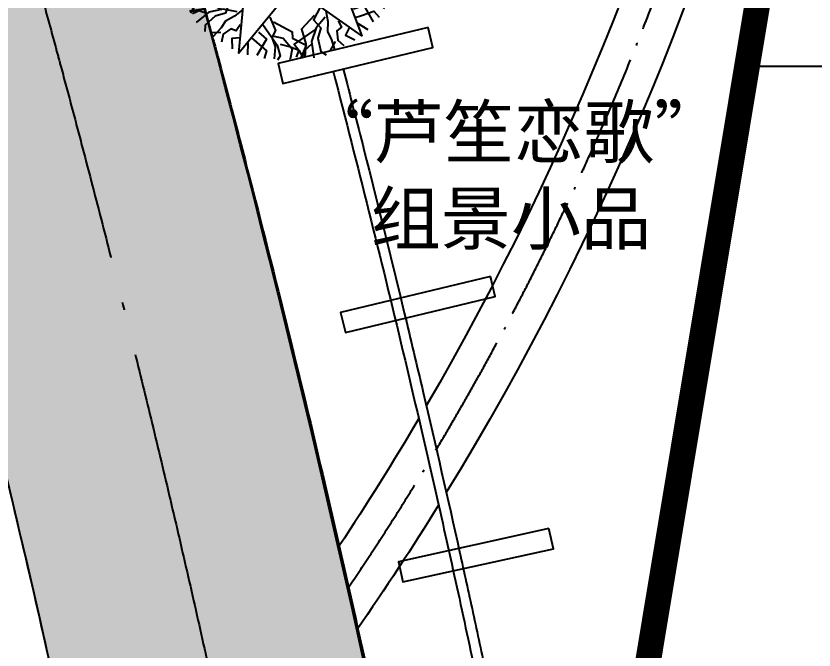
# Model space of a CAD drawing. Extents: x 302512 to 1034855, y -184136 to 410364.
# Drawn here: x 571916 to 587447, y 48711 to 61056 of the extents above; entities that cross this region are included whole.
import ezdxf
from ezdxf.enums import TextEntityAlignment as Align

# ---------------------------------------------------------------- set-up
doc = ezdxf.new("R2010")
doc.units = 0
doc.header["$MEASUREMENT"] = 0
doc.linetypes.add('ACAD_ISO04W100', pattern=[30.5, 24, -3, 0.5, -3])
doc.linetypes.add('DASHED2', pattern=[0.375, 0.25, -0.125])
for name, color, linetype in [('F', 5, 'Continuous'), ('PUB_TEXT', 7, 'Continuous'), ('shu', 74, 'Continuous'), ('WZ', 2, 'Continuous'), ('环境', 8, 'Continuous'), ('红线', 20, 'Continuous'), ('道路线', 161, 'Continuous')]:
    doc.layers.add(name, color=color, linetype=linetype)
doc.styles.add('-黑体', font='', dxfattribs={"width": 0.8})
doc.styles.get('-黑体').set_extended_font_data('黑体')

# ---------------------------------------------------------------- blocks, each defined once
blk = doc.blocks.new('Plant126')
for points in [[(24.75203227791644, -9.859029821914646), (-468.5195947404864, 886.9521186993866), (23.32470198454394, 2477.139967794667), (500.7030883171101, 901.4083871128009), (24.75203227791644, -9.859029821914646)], [(-63.47134182781156, 2216.927450674534), (-150.2673856403126, 2448.227430967838)], [(124.586801553829, 2188.014913847705), (269.2469230292918, 2260.296151140987), (182.4508792167908, 2448.227430967838)], [(211.3828453661845, 1942.258560367167), (240.3148115157237, 2086.821139727565), (356.0429668416473, 2086.821139727565), (457.3050664109323, 2245.839882727573), (428.3729548973643, 2404.85873050137)], [(-208.1314633032744, 1768.783548953731), (-627.6457719727332, 2043.452334487307), (-757.839837691412, 2216.927450674534), (-743.3737819346279, 2318.121224794645)], [(-280.4614513588458, 1580.852269126894), (-482.9856504972704, 1783.239817367189), (-468.5195947404864, 1942.258560367167), (-598.7138058233395, 2086.821139727565), (-671.043793878911, 2318.121224794645)], [(-92.40330797720526, 2101.277408140965), (-222.5975190600584, 2144.646108607462), (-468.5195947404864, 2231.383614314158), (-482.9856504972704, 2390.40246208797)], [(-179.1994971538807, 1942.258560367167), (-381.7235509281309, 2014.539902434239), (-323.8594732651691, 2390.40246208797)], [(283.7128334219015, 1638.677238006762), (384.9749329911865, 1826.608517833642), (515.1689987097197, 1985.62736560741), (544.1011102232878, 2144.646108607462), (630.8971540357888, 2375.946193674542)], [(327.1108553280792, 1508.571031833612), (587.4991321294656, 1624.221074367137), (573.033076372827, 1841.064786247056), (746.6251639976836, 1971.171097193996), (862.3533193236071, 2216.927450674534), (818.9552974174294, 2332.577388434269)], [(515.1689987097197, 2231.383614314158), (703.2271420913603, 2318.121224794645)], [(-1223.358416896648, 1445.409248688861), (-930.698193518896, 1894.486551279717), (-1068.412464634879, 1973.995922779699), (-1065.912910225292, 2122.887962147585)], [(-671.043793878911, 2000.083634020825), (-888.0339034100907, 1971.171097193996), (-1061.625991034947, 1971.171097193996), (-1206.286112510265, 2086.821139727565)], [(-381.7235509281309, 1638.677238006762), (-801.2378595975897, 1682.046043247034), (-859.1019372605515, 1797.696085780603), (-1162.888090604087, 1826.608517833642), (-1162.888090604087, 2101.277408140965)], [(-497.4517062540544, 1898.889859900714), (-685.509849635695, 1869.977323073885), (-931.4319253162685, 2000.083634020825), (-974.8299472224462, 2202.471182261119), (-989.2960029792303, 2231.383614314158)], [(370.5088772344025, 1725.414743713502), (645.3632097925729, 1783.239817367189), (891.2852854730008, 1942.258560367167), (1050.411462705248, 2231.383614314158)], [(529.6350544665038, 1566.39600071348), (891.2852854730008, 1624.221074367137), (1007.01344079907, 1913.346128314128), (1180.605528423926, 2101.277408140965)], [(1416.348540220075, 1596.714784031696), (1282.81449407457, 1770.177462842161), (1196.018450262214, 1920.512620621236), (1223.844264307278, 2103.616982000289)], [(-1305.421059922359, 1158.709897430794), (-1218.071876402959, 1425.653268593209), (-1232.825109678655, 1718.137404983986), (-1403.651662651086, 2000.507243847655)], [(-1255.917540991635, 1764.877751159968), (-1174.408037672823, 1934.968889034694), (-1173.854879911218, 2051.576924142114)], [(-1088.143700190252, 1217.007837820979), (-957.3965674468345, 1559.118661983934), (-1149.922131372427, 1803.904711402842), (-1225.879350055751, 2048.2055090954)], [(659.8291201851825, 1797.696085780603), (1195.07158418071, 1768.783548953731), (1195.07158418071, 1927.802291953753), (1325.265649899389, 2000.083634020825)], [(920.2173969865689, 1985.62736560741), (1108.275395004181, 2000.083634020825), (1209.53749457332, 2057.908602900736)], [(1248.021541657086, 1165.452905800098), (1075.822874392194, 1550.447356979107), (1147.046710343435, 1658.384139468594), (1020.192534314861, 1935.926881608545), (1258.062770950361, 2073.261326762199)], [(1415.508204939557, 1395.782739192486), (1296.440141868821, 1544.189600336124), (1286.154474501396, 1822.217520700337), (1439.728221733982, 1960.995084265238), (1457.534094498711, 1987.979272069692)], [(-1139.327907736428, 1012.704252046073), (-1109.289644118529, 1296.032135870532), (-1304.314835135869, 1391.926020032528), (-1330.194161796229, 1607.314333285109), (-1485.161329388779, 1830.416032470798), (-1607.016124387868, 1850.657211905904)], [(1447.492955942304, 1080.170903494486), (1475.605947506279, 1580.815344820125), (1560.74277218942, 1780.304271248073), (1655.612179160686, 1818.373186530202)], [(-1273.702198425584, 1040.17356568785), (-1385.824411136695, 1221.834756268776), (-1458.44174013006, 1414.095548490025), (-1581.689955489259, 1518.66086354586), (-1738.603683148525, 1709.478484968981)], [(-1671.27289464885, 1536.973672843355), (-1652.360797097776, 1743.205607640679)], [(1248.574699418692, 1048.844870692678), (1322.585358035154, 1325.42974614779), (1467.532657029529, 1392.411145869896), (1527.630417650813, 1577.443929773412), (1691.777173188617, 1755.73357941857)], [(1793.305162263729, 1146.194310642683), (1765.766453055418, 1280.630155099256), (1717.922298618083, 1536.973672843355), (1848.403632592395, 1629.011068508195)], [(-1572.776329731991, 1129.32461975645), (-1683.505212820004, 1226.661727103469), (-1625.641135157042, 1326.885249548918), (-1712.72435648831, 1494.0901717164), (-1864.904774097653, 1548.543652047424)], [(1612.192705822832, 1141.852591534384), (1573.528157385459, 1353.384238013873), (1927.966721208519, 1491.203756617985)], [(-1829.005596893825, 1177.035217607167), (-1819.272923868979, 1338.455176366048), (-2025.424208270982, 1357.253237389936)], [(1907.927020121293, 1178.963514242618), (2064.840657043838, 1369.781083278844)], [(24.49168800203188, -8.361200601482324), (-998.8053625236935, 12.85861369503846), (-2130.026288266949, 1233.90219391314), (-526.7135166848166, 859.458213353812), (24.49168800203188, -8.361200601482324)], [(23.58504626057402, -10.83340918880413), (553.610469767751, 864.7579250360054), (2176.675692236182, 1233.90219391314), (1050.741306986616, 32.61459379066082), (23.58504626057402, -10.83340918880413)], [(-1948.073659964561, 1028.628356463529), (-2191.783340699607, 1069.110767720608)], [(1976.917100432198, 1001.644116272152), (2111.844548882815, 912.5053948065529), (2231.199789472463, 1081.638613609516)], [(-1862.38376825639, 945.7475175298955), (-1965.039270130932, 854.6803735397903), (-2163.117191374025, 685.0743615024171), (-2308.064581105122, 752.0558136113891)], [(-1768.067500992023, 791.0703888644407), (-1931.9270063289, 651.8200844520238), (-2228.501492488998, 889.8631255015557)], [(1807.483877082865, 803.598360642331), (1947.144726320272, 850.8238326557098), (2005.008803983234, 750.6003102102609), (2193.354124883786, 742.4141310428008), (2316.602430979561, 846.9794984855748)], [(-1632.299717260888, 679.2770654908732), (-2079.927017494323, 453.3014096988104), (-2295.257907896288, 427.2875994580886), (-2375.66125911077, 490.4124582960999)], [(1580.739733832175, 589.1680923505251), (1794.124046112571, 595.4381815964794), (1996.935440824469, 562.1962371490577), (2149.115767697091, 616.6496650931863), (2392.825539169004, 657.1321287371889)], [(2209.766595343259, 685.074361502388), (2378.91264117368, 565.5800371856226)], [(-1889.635209209067, 493.7715407398559), (-1958.625289519972, 316.4521427693894), (-2194.261697832975, 168.5305333521451), (-2391.233466971884, 232.1405180274946), (-2423.505395493397, 234.0687622760802)], [(-1505.711448792994, 522.6718184658298), (-1782.246306547881, 448.4744912510128), (-1912.727549785472, 540.5118345289288), (-2103.019521489463, 500.0416299857666), (-2339.496265082984, 553.0520654077031)], [(1489.763465049196, 486.5311998191669), (1720.113478232684, 318.8533585282626), (1900.67261349324, 439.8031862461562), (2100.144027778457, 354.5211839405006), (2370.83935069693, 377.1758382353496), (2449.296123789987, 472.5845965600224)], [(1699.254639141305, 557.3692663143215), (1886.759788180076, 348.2509688055638), (2147.4350971362, 214.7855754148391), (2477.387827341023, 221.5407904981316)], [(-2064.067632114442, 394.0332700207859), (-2147.523695500116, 191.6580543834921), (-2234.319739312472, 41.32289660437391), (-2406.805674832998, -26.13142224111061)], [(-1606.420390600673, 463.8887522382925), (-1853.736032005239, 122.2631062995556), (-1982.823945619442, 129.9763663436374), (-2159.755922934404, -118.6539437432889), (-2397.626159569903, 18.6805014103943)], [(1641.103456641446, 340.0525829241583), (1872.006554904525, 55.76683241483124), (2180.260274156186, 100.1058369428997), (2429.809580464367, 43.73631907719255)], [(1906.512239066375, 342.9512571233704), (2149.094479684296, -135.0385822943149), (2286.808750800134, -55.52921079431826), (2414.503262109225, -132.1399080951028)], [(2199.459639962894, 211.4140344790708), (2306.008134661548, 55.77916501778827), (2406.717076469227, -3.003901209763626)], [(-1859.862835097141, -361.6224170600849), (-2102.445075715063, 116.3674223576004), (-2240.1593468309, 36.85805085760376), (-2367.853858139992, 113.4687481583883)], [(1653.069794569761, -482.559912175007), (1900.385435974473, -140.9342662363138), (2029.473349588676, -148.6475262803519), (2206.405326903638, 99.98278380653073), (2444.275563538991, -37.35166134712335)], [(2110.717036083675, -412.7044299575441), (2194.173099469204, -210.3292143202502), (2280.969143281705, -59.99405654113207), (2453.455078802232, 7.460262304352455)], [(-1594.454052672212, -358.7237428608728), (-1825.357150935291, -74.43799235157485), (-2133.610870186953, -118.7769968796288), (-2383.160176495134, -62.40747901395071)], [(-2152.81023599366, -230.0851944158289), (-2259.358730692315, -74.45032495454643), (-2360.067672499994, -15.66725872699453)], [(23.06435770865937, -7.837750747954033), (-506.9610657985177, -883.4290849727199), (-2130.026288266949, -1252.573353849898), (-1004.091903017383, -51.28575372737532), (23.06435770865937, -7.837750747954033)], [(21.89737169117143, -8.812130114843512), (515.1689987097197, -905.6232786361447), (23.32470198454394, -2495.811127731411), (-454.0536843478767, -920.0795470495591), (21.89737169117143, -8.812130114843512)], [(22.15771596720151, -10.30995933523218), (1045.454766492927, -31.52977363179662), (2176.675692236182, -1252.573353849898), (573.36292065405, -878.1293732905265), (22.15771596720151, -10.30995933523218)], [(-1652.605235172072, -576.0404262510797), (-1840.110384210842, -366.922128742322), (-2100.785693166967, -233.4567353515972), (-2430.738423371789, -240.2119504348752)], [(1936.284613178301, -512.4427006765704), (2005.274693489206, -335.1233027061185), (2240.911101802209, -187.2016932888741), (2437.882870941117, -250.8116779642091), (2470.154799462631, -252.7399222128092)], [(-1443.114061079963, -505.2023597559105), (-1673.464074263597, -337.5245184650207), (-1854.023209524006, -458.4743461828707), (-2053.494623809223, -373.1923438772587), (-2324.189946727842, -395.8469981721223), (-2402.646719820754, -491.2557564967806)], [(1552.360852762227, -541.3429784025589), (1828.895710517114, -467.1456511877273), (1959.37695375456, -559.182994465687), (2149.668925458696, -518.7127899225247), (2386.145669052072, -571.7232253444176)], [(1678.949121230122, -697.9482254276313), (2126.576421463556, -471.9725696355249), (2341.907311865521, -445.9587593948031), (2422.310663080003, -509.0836182328144)], [(-1534.090329862942, -607.8392522872978), (-1747.474642143192, -614.1093415332084), (-1950.286036855236, -580.8673970857722), (-2102.466363727857, -635.3208250299444), (-2346.17613519977, -675.803288673947)], [(-2163.117191374025, -703.7455214391462), (-2332.263237204592, -584.2511971223807)], [(-1760.834473113631, -822.2695205790892), (-1900.495322351038, -869.494992592468), (-1958.359400014, -769.271470147019), (-2146.704720914553, -761.085290979559), (-2269.953027010328, -865.650658422333)], [(1814.716904961257, -809.7415488011989), (1978.576410298134, -670.491244388782), (2275.150896458232, -908.5342854383139)], [(1909.033172225623, -964.4186774666246), (2011.68867410002, -873.3515334765484), (2209.766595343259, -703.7455214391462), (2354.71398507421, -770.7269735481036)], [(-1930.267696462965, -1020.315276208924), (-2065.195144913581, -931.176554743311), (-2184.550385503229, -1100.309773546274)], [(-1201.925295449459, -1067.516030629436), (-1275.935954065921, -1344.100906084562), (-1420.883253060296, -1411.08230580661), (-1480.981013681579, -1596.11508971017), (-1645.127769219383, -1774.404739355328)], [(-1400.84355197307, -1098.842063431244), (-1428.956543537046, -1599.486504756883), (-1514.093368220332, -1798.975431184831), (-1608.962775191452, -1837.04434646696)], [(1185.977311705661, -1031.375411982802), (1155.939048087763, -1314.703295807246), (1350.964239105102, -1410.597179969287), (1376.843565765463, -1625.985493221838), (1531.810733358012, -1849.087192407527), (1653.665528357102, -1869.328371842633)], [(1320.351602394818, -1058.844725624609), (1432.473815105928, -1240.505916205535), (1505.091144099293, -1432.766708426739), (1628.339359458347, -1537.332023482618), (1785.253087117759, -1728.149644905739)], [(1994.723063933649, -1047.299516400258), (2238.43274466884, -1087.781927657366)], [(-1861.27761615206, -1197.634674179376), (-2018.191253074605, -1388.452243215602)], [(-1565.543301853599, -1160.523751471113), (-1526.878753416226, -1372.055397950587), (-1881.317317239285, -1509.874916554757)], [(-1746.655758294495, -1164.865470579456), (-1719.117049086184, -1299.301315036014), (-1671.27289464885, -1555.644832780113), (-1801.754228623162, -1647.682228444924)], [(-1201.372137687853, -1184.124065736856), (-1029.17347042296, -1569.118516915865), (-1100.397306374347, -1677.055299405352), (-973.543130345628, -1954.598041545274), (-1211.413366981127, -2091.932486698957)], [(1134.793104159486, -1235.678997757708), (1004.045971416068, -1577.789821920692), (1196.57153534166, -1822.5758713396), (1272.528754024985, -2066.876669032129)], [(1352.070463891447, -1177.381057367523), (1264.721280372192, -1444.324428529967), (1279.474513647889, -1736.808564920715), (1450.301066620319, -2019.178403784384)], [(1619.425733701224, -1147.995779693179), (1730.154616789237, -1245.332887040227), (1672.29053912613, -1345.556409485647), (1759.373760457544, -1512.761331653115), (1911.554178066886, -1567.214811984182)], [(1875.655000863058, -1195.706377543896), (1865.922327838212, -1357.126336302777), (2072.073612240216, -1375.924397326694)], [(-1368.858800970324, -1414.453899129244), (-1249.790737899733, -1562.860760272868), (-1239.505070532163, -1840.888680637095), (-1393.078817764748, -1979.666244202011), (-1410.884690529478, -2006.65043200645)], [(-482.9856504972704, -1585.067160650238), (-844.6358815037675, -1642.892234303895), (-960.3640368298366, -1932.017288250886), (-1133.956124454693, -2119.948568077694)], [(-280.4614513588458, -1527.242191770326), (-540.8497281603777, -1642.892234303895), (-526.3836724035937, -1859.735946183771), (-699.9757600284502, -1989.842257130754), (-815.7039153543737, -2235.598610611263), (-772.305893448196, -2351.248548371027)], [(1270.007820865882, -1464.080408625575), (977.3475974881294, -1913.157711216432), (1115.061868604113, -1992.667082716458), (1112.562314194525, -2141.559122084314)], [(1717.922298618083, -1555.644832780113), (1699.010201067009, -1761.876767577408)], [(-1369.699136250842, -1615.385943968411), (-1236.165090105336, -1788.848622778876), (-1149.369046292981, -1939.183780558008), (-1177.194860338044, -2122.288141937047)], [(-323.8594732651691, -1744.085903650217), (-598.7138058233395, -1801.910977303903), (-844.6358815037675, -1960.929720303925), (-1003.762058736014, -2250.054774250917)], [(-237.0634294526681, -1657.34839794352), (-338.3255290219531, -1845.279677770371), (-468.5195947404864, -2004.298525544169), (-497.4517062540544, -2163.317268544176), (-584.2477500665555, -2394.617353611271)], [(327.1108553280792, -1599.523429063652), (529.6350544665038, -1801.910977303903), (515.1689987097197, -1960.929720303925), (645.3632097925729, -2105.492299664279), (717.6931978481443, -2336.792384731403)], [(428.3729548973643, -1657.34839794352), (847.8872635668231, -1700.717203183763), (905.7513412297849, -1816.367245717332), (1209.53749457332, -1845.279677770371), (1209.53749457332, -2119.948568077694)], [(-613.1797162159492, -1816.367245717332), (-1148.422180211477, -1787.454708890503), (-1148.422180211477, -1946.473451890511), (-1278.616245930156, -2018.754793957583)], [(254.7808672725077, -1787.454708890503), (674.2951759419666, -2062.123494424036), (804.4892416606453, -2235.598610611263), (790.0231859038613, -2336.792384731403)], [(544.1011102232878, -1917.561019837472), (732.1592536049284, -1888.648483010643), (978.0813292855019, -2018.754793957583), (1021.47935119168, -2221.142342197834), (1035.945406948464, -2250.054774250917)], [(1302.566944960869, -1783.548911096682), (1221.057441642057, -1953.640048971408), (1220.504283880451, -2070.248084078843)], [(-873.5679930173355, -2004.298525544169), (-1061.625991034947, -2018.754793957583), (-1162.888090604087, -2076.579762837451)], [(-164.7334413970966, -1960.929720303925), (-193.6654075464903, -2105.492299664279), (-309.3935628724139, -2105.492299664279), (-410.655662441699, -2264.511042664331), (-381.7235509281309, -2423.529890438099)], [(225.8489011229685, -1960.929720303925), (428.3729548973643, -2033.211062370997), (370.5088772344025, -2409.073622024685)], [(717.6931978481443, -2018.754793957583), (934.6833073793241, -1989.842257130754), (1108.275395004181, -1989.842257130754), (1252.935516479498, -2105.492299664279)], [(-77.9373975845956, -2206.686073784434), (-222.5975190600584, -2278.967311077745), (-135.8014752475574, -2466.898590904553)], [(110.1207457970449, -2235.598610611263), (196.9167896094004, -2466.898590904553)], [(139.0527119464386, -2119.948568077694), (269.2469230292918, -2163.317268544176), (515.1689987097197, -2250.054774250917), (529.6350544665038, -2409.073622024685)], [(-468.5195947404864, -2250.054774250917), (-656.5777381221269, -2336.792384731403)]]:
    blk.add_lwpolyline(points)
blk = doc.blocks.new('G')
at = {"layer": 'shu', "xscale": 0.9719999999999756, "yscale": 0.9719999999999756, "zscale": 0.9719999999999756, "rotation": 347.5246015080592}
blk.add_blockref('Plant126', (-79.84407044318505, -59.49499393318547), dxfattribs=at)

msp = doc.modelspace()

# ---------------------------------------------------------------- hatches: boundary and pattern name
at = {"layer": '环境', "ltscale": 100}
h = msp.add_hatch(dxfattribs=at)
h.set_pattern_fill('HONEY', color=256, scale=3000, style=0)
h.set_pattern_definition([(0, (-609984.0939585507, -119640.7769003473), (562.5, 324.759525), [375, -750]), (120, (-609984.0939585507, -119640.7769003473), (-562.4999987709674, 324.7595271287468), [374.9999999999996, -749.9999999999992]), (59.99999999999999, (-609984.0939585507, -119640.7769003473), (1.229032667304786e-06, 649.5190521287468), [-750, 375])])
edge = h.paths.add_edge_path()
edge.add_arc((562248.991016234, 272765.7674313413), 7500.000000000591, 246.4218215158383, 293.578178472733)
edge.add_line((565248.9910155782, 265891.9038886207), (565248.9910155188, 213780.1426968197))
edge.add_arc((309717.8237180443, 235107.9804630727), 256419.6835740063, 352.07480595441814, 355.2288823084872, ccw=False)
edge.add_arc((559250.2881577646, 192001.3899833885), 8932.05680310269, 60.20637723547677, 100.1983798931832)
edge.add_arc((388101.8866039104, 227753.9859557406), 171697.0331586907, 350.9654260162014, 355.4130349489621)
edge.add_line((559248.9910155185, 214023.0046718472), (559248.9910155188, 265891.903889219))
edge = h.paths.add_edge_path()
edge.add_arc((582481.6358504812, 4292.71120035039), 31665.18905745992, 92.4112957643199, 103.27756382902339, ccw=False)
edge.add_arc((302225.328432882, -12259.73411984746), 283056.3086596581, 9.802202898345437, 24.78775890573573)
edge.add_arc((633513.8329496356, 144868.879243603), 83671.43250289056, 157.1420249398304, 207.3609636445097, ccw=False)
edge.add_arc((557018.4983046936, 186191.2111667172), 8841.070137210278, 226.0356989597429, 266.0733673441928, ccw=False)
edge.add_arc((633078.188308937, 145012.0374263976), 89266.5384395419, 157.0443401566653, 206.2319194681609)
edge.add_arc((304569.6859698978, -11472.93846316297), 274619.4039808304, 9.766456076263182, 25.223384796735388, ccw=False)

# ---------------------------------------------------------------- linework, layer by layer
msp.add_line((608786.2770602144, 60069.49401060259), (586142.2435629454, 60069.49401060259))
msp.add_lwpolyline([(575209.1350311514, 35111.45435897913, -0.04744859887034229), (581149.3981224683, 35929.86247350927, 0.06548016852272572), (559202.8307738926, 106413.9241308677, -0.2226971271688835), (556413.0703584391, 177370.8949494286, -0.1764964550842413), (550880.9386454413, 179827.6522096406, 0.2179784892052562), (553005.0082405577, 105555.7233725593, -0.06754601975452626), (575209.1350311514, 35111.45435897913)], format="xyb", close=True)
for points in [[(579936.1701835005, 60833.41496413341), (577019.3197528794, 60131.99956268747), (577112.8418064055, 59743.08617193799), (580029.6922370265, 60444.50157338392)], [(581150.2508369926, 55983.12650063285), (578233.4004063716, 55281.71109918691), (578326.9224598976, 54892.79770843743), (581243.7728905187, 55594.21310988336)], [(582289.0625679791, 51075.49002687284), (579359.355653455, 50429.87605940481), (579445.437515784, 50039.24847080151), (582375.1444303081, 50684.86243826966)]]:
    msp.add_lwpolyline(points, close=True)
at = {"layer": 'F'}
for points in [[(587254.5495136708, 85392.72133655427, -0.1513049761217967), (579901.7363300582, 53467.67392479384, -0.1513049761217967)], [(588457.6288568508, 85394.65879211773, -0.1566389047325056), (580290.5264761904, 51777.26944951434, -0.1566389047325056)], [(579754.8809650477, 53216.644031998, -0.0131913750513842), (578207.3599959211, 50739.14320901304)], [(580140.5764496485, 51533.57466771954, -0.01283318817046548), (578549.9262880872, 49104.67325275601)]]:
    msp.add_lwpolyline(points, format="xyb", dxfattribs=at)
at = {"layer": 'PUB_TEXT', "linetype": 'DASHED2', "ltscale": 11501}
msp.add_lwpolyline([(604461.5760029207, 30528.51832445664, 500, 500, 0), (605476.7835329424, 35172.5527705173, 500, 500, 0), (597776.7835329424, 37952.5527705173, 500, 500, 0), (583760.3068607699, 45744.21149643464, 500, 500, 0), (588676.7835329424, 75312.5527705173, 500, 500, 0), (624086.7835329424, 81442.5527705173, 500, 500, 0), (623206.7835329424, 89712.5527705173, 500, 500, 0), (621576.7835329424, 90242.5527705173, 500, 500, 0), (632196.7835329424, 129822.5527705173, 500, 500, 0), (637236.7835329424, 134102.5527705173, 500, 500, 0), (638996.7835329424, 147562.5527705173, 500, 500, 0), (679156.7835329424, 151272.5527705173, 500, 500, 0)], format="xyseb", dxfattribs=at)
at = {"layer": '环境'}
msp.add_open_spline([(564455.3597812227, 77635.29027326778), (564488.788013061, 77528.48403308261), (564521.9765695976, 77422.36394989816), (564595.3139719695, 77187.7009532915), (564635.3603831229, 77059.44813425269), (564754.758484269, 76676.74818894721), (564833.3691253343, 76424.35931392852), (564942.0449033417, 76074.95569365355), (564972.5315314715, 75976.88416611077), (565026.910317305, 75801.86672963295), (565050.8203882875, 75724.88197539176), (565094.9171058408, 75582.84909490915), (565115.1080137254, 75517.79527317395), (565152.5738634297, 75397.0480547226), (565169.8506667691, 75341.35386301624), (565204.3947245025, 75229.96929854457), (565221.6628632625, 75174.27593784977), (565273.4551645892, 75007.19248624926), (565307.9672121624, 74895.79902581475), (565411.4513393175, 74561.6040937478), (565480.3714077675, 74338.78804753558), (565686.8952315256, 73670.27291490813), (565824.2624955871, 73224.50705963955), (566235.1927030084, 71886.87168188114), (566507.5857876998, 70994.66043354897), (567048.0330500863, 69209.00669144129), (567316.0869904377, 68315.5623301256), (567795.9302328099, 66698.04254470649), (568008.6791231998, 65974.24406669463), (568429.9031919809, 64525.43132469105), (568638.3788944127, 63800.41420203098), (569050.4192567116, 62348.96918427851), (569253.9831582347, 61622.54317439999), (569556.3563953033, 60527.39159119979), (569657.2316972129, 60159.25807193597), (569832.3847945654, 59514.87562325876), (569906.9909525728, 59238.72167462157), (570055.3301051883, 58686.16179387365), (570129.0643922999, 58409.75927708182), (570347.8838713004, 57584.21617026906), (570491.6793503026, 57034.71729291335), (570917.8028033976, 55384.81774563412), (571194.8676643369, 54283.0146380323), (571698.4175245231, 52223.61251601914), (571926.7082087889, 51266.45514075598), (572349.5175181143, 49447.10168722633), (572545.1095445943, 48585.14808473783), (572831.0644303535, 47293.27626125317), (572924.8799302164, 46864.08397052938), (573099.2344450576, 46056.14174289652), (573180.0289653183, 45677.44339518214), (573290.147051123, 45155.25426931004), (573320.2403815389, 45011.91447446821), (573392.1893307676, 44667.67384735739), (573433.9198330515, 44466.75084564718), (573498.0550399546, 44155.99137081311), (573520.635730322, 44046.19868894876), (573565.6495358851, 43826.57888923027), (573588.0820647068, 43716.75475963904), (573655.1599750356, 43387.24023962638), (573699.5856612104, 43167.50780986529), (573832.0115406066, 42508.14661517227), (573919.1605078259, 42068.35419548268), (574188.3046330193, 40692.74078120664), (574366.5621612545, 39756.19288882846), (574676.4407339527, 38088.39858880755), (574809.6706609693, 37357.46737222071), (575040.4940181004, 36069.55658181338), (575138.9922686035, 35512.76685594139), (575236.3908309299, 34955.75055891043)], degree=3, knots=[2163.060082576637, 2163.060082576637, 2163.060082576637, 2163.060082576637, 2484.103015110416, 2484.103015110416, 2876.907671981048, 2876.907671981048, 3662.516985722312, 3662.516985722312, 3969.898393366967, 3969.898393366967, 4211.636955142837, 4211.636955142837, 4416.007616668151, 4416.007616668151, 4590.902313272778, 4590.902313272778, 4765.797009877405, 4765.797009877405, 5115.586403086659, 5115.586403086659, 5815.165189505166, 5815.165189505166, 7214.322762342183, 7214.322762342183, 10012.63790801622, 10012.63790801622, 12810.95305369025, 12810.95305369025, 15074.26941940894, 15074.26941940894, 17337.58578512763, 17337.58578512763, 19600.90215084633, 19600.90215084633, 20746.00460976926, 20746.00460976926, 21604.1205896485, 21604.1205896485, 22462.23656952775, 22462.23656952775, 24165.95751933136, 24165.95751933136, 27573.39941893858, 27573.39941893858, 30524.68532145703, 30524.68532145703, 33175.8175486654, 33175.8175486654, 34493.68771843991, 34493.68771843991, 35655.33047613355, 35655.33047613355, 36094.73807427184, 36094.73807427184, 36710.41490398964, 36710.41490398964, 37046.72708533192, 37046.72708533192, 37383.0392666742, 37383.0392666742, 38055.66362935875, 38055.66362935875, 39400.91235472787, 39400.91235472787, 42261.45699381926, 42261.45699381926, 44490.54798446715, 44490.54798446715, 46186.78270696267, 46186.78270696267, 46186.78270696267, 46186.78270696267], dxfattribs=at)
at = {"layer": '红线', "linetype": 'ACAD_ISO04W100', "ltscale": 100}
for points in [[(587856.1057626647, 85393.69009103242, -0.1540851000508955), (580089.539783763, 52604.59462073073, -0.1540851000508955)], [(579941.7403383653, 52358.5345539453, -0.01301437322901228), (578370.9407033608, 49905.16510628373)]]:
    msp.add_lwpolyline(points, format="xyb", dxfattribs=at)
at = {"layer": '红线', "linetype": 'ACAD_ISO04W100', "ltscale": 300}
msp.add_lwpolyline([(526614.1056598078, 57739.93576582476, 0.1228223012912935), (573421.1974288491, 34615.40699107385, 0.1228221733022996)], format="xyb", dxfattribs=at)
msp.add_open_spline([(566597.0732639448, 80823.72067944554), (566743.9423325397, 80359.43808058905), (566883.9788451865, 79915.32811207208), (567154.1130195672, 79056.09963854635), (567284.2109938886, 78640.98014809843), (567450.2796211466, 78109.65350723255), (567489.0591223619, 77985.4746641519), (567604.679583797, 77614.94161447964), (567680.8025656361, 77370.5906885562), (567788.0192006223, 77025.96011169208), (567819.5444727421, 76924.56877092342), (567882.2252963572, 76722.86902302911), (567913.3817951444, 76622.55841294373), (567970.1644666209, 76439.65610615374), (567995.7996491622, 76357.05059147731), (568083.9404797831, 76072.9296370782), (568146.4085331205, 75871.39081351971), (568333.6734274265, 75266.62769460562), (568458.3309960857, 74863.25674876885), (568831.5781198216, 73652.50728190818), (569079.4419879904, 72844.49210019724), (569733.3572317513, 70697.93392010534), (570136.9486183545, 69357.70720761805), (570857.175963379, 66924.49154637451), (571175.8362725617, 65832.62858144077), (571803.1655831593, 63643.98296550033), (572111.8371285798, 62547.19726018398), (572512.8438586416, 61089.92326086364), (572610.6332797988, 60731.913020098), (572736.8119311137, 60266.32065338199), (572765.8234435783, 60159.01617466903), (572861.049381539, 59805.9566567475), (572926.9888573501, 59560.1237070529), (573058.1870217908, 59068.25325833401), (573123.4460975064, 58822.21466498112), (573318.1962524657, 58083.79207119439), (573446.6602430264, 57591.10131781641), (573827.8874594918, 56111.82819747203), (574076.4858295766, 55124.04541117349), (574805.1693389188, 52156.10643731244), (575268.1429275975, 50171.36067379627), (575799.3436318941, 47762.77062476985), (575890.5342075503, 47344.23420223128), (576060.290743063, 46555.38070366927), (576139.0916357299, 46185.11614383536), (576259.072044825, 45614.96444234625), (576300.8511755844, 45415.20763917197), (576378.4451257815, 45041.90711658576), (576414.3212353028, 44868.37030367472), (576485.688959487, 44521.29134183342), (576521.1828533828, 44347.7411919774), (576627.1081928131, 43827.06107954541), (576696.9832661687, 43479.90159662208), (576904.4915573532, 42438.32296180772), (577040.0074216384, 41743.80517817789), (577426.2888131258, 39726.14878891851), (577670.391499911, 38402.80045401212), (578003.1790985926, 36543.80253285216), (578097.8919725223, 36008.12857337762), (578191.5536320314, 35472.48339025141)], degree=3, knots=[0, 0, 0, 0, 1230.460677616465, 1230.460677616465, 2460.921355232929, 2460.921355232929, 2839.502119377308, 2839.502119377308, 3596.663647666065, 3596.663647666065, 3913.317805291507, 3913.317805291507, 4227.454986286307, 4227.454986286307, 4486.346410115286, 4486.346410115286, 5117.657514419969, 5117.657514419969, 6380.279723029334, 6380.279723029334, 8905.524140248064, 8905.524140248064, 13080.65521733525, 13080.65521733525, 16467.1346103402, 16467.1346103402, 19853.61400334515, 19853.61400334515, 20955.32946452871, 20955.32946452871, 21285.17825762265, 21285.17825762265, 22040.32893862934, 22040.32893862934, 22795.47961963602, 22795.47961963602, 24305.78098164938, 24305.78098164938, 27326.38370567611, 27326.38370567611, 33367.58915372958, 33367.58915372958, 34637.23922675146, 34637.23922675146, 35759.24267425629, 35759.24267425629, 36364.09876403166, 36364.09876403166, 36889.28378028137, 36889.28378028137, 37414.46879653109, 37414.46879653109, 38464.83882903051, 38464.83882903051, 40565.57889402936, 40565.57889402936, 44566.99759118878, 44566.99759118878, 46186.78270696267, 46186.78270696267, 46186.78270696267, 46186.78270696267], dxfattribs=at)
at = {"layer": '道路线'}
for points, knots in [([(569457.3724296938, 81728.53484954638), (569994.6698912035, 80030.0297512631), (570441.2598706137, 78599.24557646317), (571331.4888599764, 75729.61187597318), (571775.1279111754, 74290.76223178906), (572654.361665095, 71403.53311815066), (573089.9564417254, 69955.15340837045), (573947.9379044424, 67047.38203408523), (574370.3246789824, 65587.99000265403), (574868.1706810843, 63821.95049782796), (574952.4647270094, 63521.29174252553), (575204.1160348307, 62618.5084171514), (575370.2425366293, 62015.57677759929), (575571.3521810423, 61276.19733723206), (575608.0675450217, 61140.82025577826), (575680.0609625231, 60874.57502552075), (575715.3464611422, 60743.70557465358), (575785.7250688921, 60481.91617175145), (575820.81998309, 60350.99027355714), (575925.8205002199, 59958.11945607467), (575995.4418784033, 59696.081414185), (576203.1606624972, 58909.59854122205), (576340.1127200972, 58384.78496225877), (576746.3198247801, 56808.89920850797), (577010.9258364092, 55756.38200315041), (577785.6051715265, 52593.29052456422), (578276.5403304945, 50477.17609216971), (578839.8487714182, 47899.77253242536), (578937.9562226187, 47444.91734709544), (579105.5589986693, 46657.30179633899), (579175.6378391634, 46324.68267562194), (579266.0141659628, 45891.35820325417), (579286.9231708895, 45790.79739352269), (579323.8904291044, 45612.45435603661), (579339.9738825213, 45534.67552705808), (579372.0614736925, 45379.12933363719), (579388.0663133513, 45301.35885020299), (579435.96518072, 45068.05546095176), (579467.7435577761, 44912.5306162457), (579562.6258161913, 44445.99008687539), (579625.2768283735, 44135.00841029687), (579811.4960823904, 43202.21336444421), (579933.3306084524, 42580.55002774997), (580321.835555638, 40564.10677435203), (580580.0040443789, 39170.28367223544), (580936.9552048098, 37181.47256591124), (581042.5071211706, 36585.18277057214), (581146.7164331328, 35989.21622159285)], [0, 0, 0, 0, 4485.171001711469, 4485.171001711469, 8970.342003422938, 8970.342003422938, 13455.51300513441, 13455.51300513441, 17940.68400684588, 17940.68400684588, 18859.95818134124, 18859.95818134124, 20698.50653033196, 20698.50653033196, 21110.37578164303, 21110.37578164303, 21508.18533610738, 21508.18533610738, 21905.99489057172, 21905.99489057172, 22701.61399950041, 22701.61399950041, 24292.85221735779, 24292.85221735779, 27475.32865307256, 27475.32865307256, 33840.28152450208, 33840.28152450208, 35203.14463530546, 35203.14463530546, 36198.61038600455, 36198.61038600455, 36499.38246749011, 36499.38246749011, 36731.94836116327, 36731.94836116327, 36964.51425483644, 36964.51425483644, 37429.64604218276, 37429.64604218276, 38359.9096168754, 38359.9096168754, 40220.4367662607, 40220.4367662607, 44397.06136078968, 44397.06136078968, 46186.78270696267, 46186.78270696267, 46186.78270696267, 46186.78270696267]), ([(578088.7776619317, 59977.76959372172), (578106.126107733, 59911.06733304181), (578123.4499342833, 59844.35695532477), (578374.3276757458, 58876.7851721365), (578603.4095223481, 57974.45557856059), (579276.8244661891, 55263.18283569475), (579707.327622364, 53449.95541311707), (580186.4907786769, 51330.57976402924), (580253.973699704, 51029.60961497342), (580454.8213494471, 50126.26748770312), (580586.5849990919, 49523.46379155212), (580779.734402136, 48624.20801497996), (580842.7667647896, 48328.18244679621), (580947.8048073552, 47830.51131875161), (580990.0925955379, 47628.93737711059), (581052.5120639554, 47329.58064166701), (581072.8305040672, 47231.84597416047), (581113.353349718, 47036.34278850874), (581133.5568590318, 46938.57793018816), (581173.8372974761, 46743.07886178768), (581193.9156146718, 46645.33834338456), (581253.9672672069, 46352.14430286223), (581293.7573040132, 46156.71829718456), (581412.413499851, 45570.55382159399), (581490.5657255622, 45179.92901589593), (581765.4919152106, 43790.32885984716), (581957.2697878017, 42792.24705470167), (582203.3883422974, 41478.33909939742), (582262.2632041138, 41161.43207109044), (582320.6548858786, 40844.65158326249)], [23711.82887928012, 23711.82887928012, 23711.82887928012, 23711.82887928012, 23912.55282797208, 23912.55282797208, 26622.78912622386, 26622.78912622386, 32043.26172272742, 32043.26172272742, 32939.91556568359, 32939.91556568359, 34733.22325159592, 34733.22325159592, 35612.66203376198, 35612.66203376198, 36211.04901902411, 36211.04901902411, 36501.05461986297, 36501.05461986297, 36791.06022070184, 36791.06022070184, 37081.0658215407, 37081.0658215407, 37661.07702321842, 37661.07702321842, 38821.09942657386, 38821.09942657386, 41789.41364120692, 41789.41364120692, 42733.40089880397, 42733.40089880397, 42733.40089880397, 42733.40089880397]), ([(578282.3380227154, 60028.11228666967), (578419.3015671677, 59501.50730139669), (578554.7322922128, 58974.39466594101), (578956.3580461086, 57391.56260710373), (579217.8867283019, 56334.34902884252), (579597.2296787912, 54759.54207388661), (579719.92931856, 54243.40993791376), (580083.4110028727, 52693.67828368326), (580319.5758715048, 51658.74343820091), (580636.4728918318, 50229.44839621859), (580722.6224564081, 49836.55171500554), (580895.4990127827, 49039.15670956043), (580982.1734245967, 48634.64453740604), (581129.0608254806, 47940.85328939022), (581189.7539236839, 47651.69620574964), (581267.3827003781, 47278.6000538643), (581284.7799678964, 47194.77256527799), (581319.4889702653, 47027.10050920432), (581336.7998411511, 46943.26026591402), (581371.3285754903, 46775.60272800387), (581388.5474212635, 46691.78094971098), (581440.0689120474, 46440.33688310138), (581474.2365108861, 46272.73586511845), (581576.2112794807, 45770.02009260561), (581643.4904222982, 45434.99267236015), (581843.3126914697, 44430.27726897434), (581973.8409545978, 43760.95673788385), (582243.2491183938, 42354.41187889362), (582381.602453517, 41617.30328297208), (582517.3413871464, 40880.90651698085)], [23711.82887928012, 23711.82887928012, 23711.82887928012, 23711.82887928012, 25295.36640421044, 25295.36640421044, 28462.44145407106, 28462.44145407106, 30004.45530336969, 30004.45530336969, 33088.48300196696, 33088.48300196696, 34256.62631843291, 34256.62631843291, 35457.80818958848, 35457.80818958848, 36315.5335680178, 36315.5335680178, 36564.04666853451, 36564.04666853451, 36812.55976905122, 36812.55976905122, 37061.07286956794, 37061.07286956794, 37558.09907060137, 37558.09907060137, 38552.15147266823, 38552.15147266823, 40540.25627680195, 40540.25627680195, 42733.40089880397, 42733.40089880397, 42733.40089880397, 42733.40089880397])]:
    msp.add_open_spline(points, degree=3, knots=knots, dxfattribs=at)

# ---------------------------------------------------------------- block references
at = {"rotation": 290.3818135857048}
msp.add_blockref('G', (577254.6329342925, 62542.43466134253), dxfattribs=at)

# ---------------------------------------------------------------- texts
at = {"layer": 'WZ', "style": '-黑体'}
for s, p in [('“芦笙恋歌”', (581606.6974455996, 58819.32440289366)), ('组景小品', (581548.2525163179, 57130.98247672338))]:
    msp.add_text(s, height=1000, dxfattribs=at).set_placement(p, align=Align.MIDDLE)

doc.saveas('drawing.dxf')
